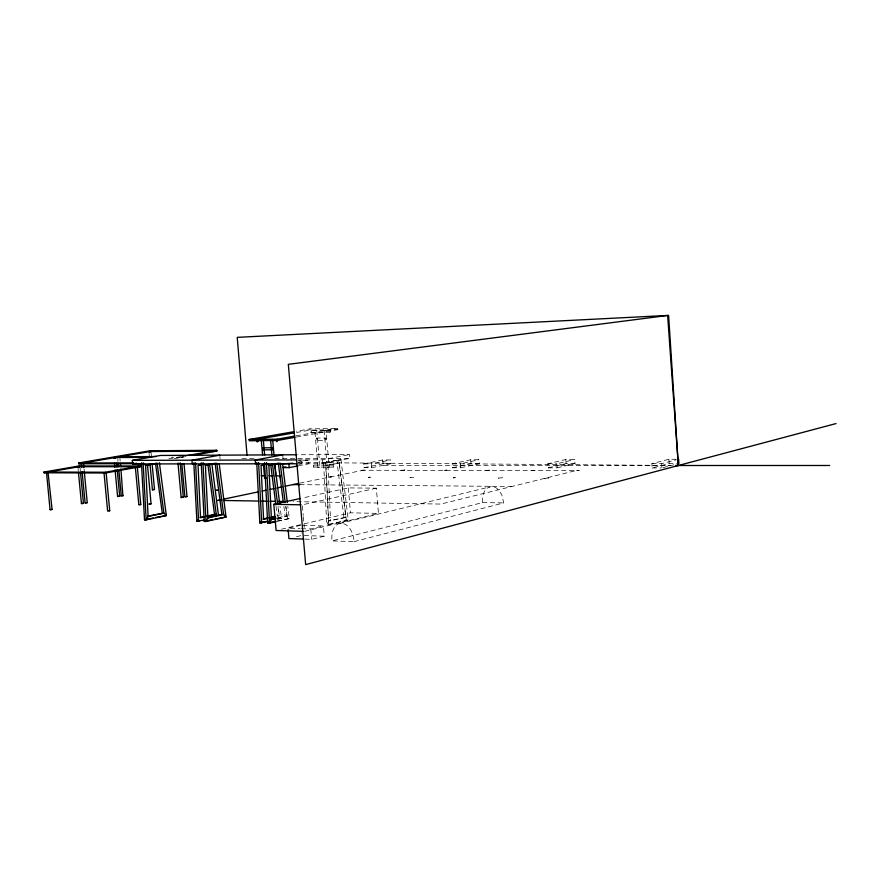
<?xml version="1.0" encoding="UTF-8"?>
<svg xmlns="http://www.w3.org/2000/svg" width="880" height="880" viewBox="0 0 880 880"><rect width="100%" height="100%" fill="white"/><g stroke="black" fill="none" stroke-linecap="round" stroke-linejoin="round"><path stroke-width="0.66" stroke-dasharray="4.4 3.3" d="M177.54 457.666L179.674 457.457L177.573 457.71M325.193 430.32L324.104 430.474L325.985 430.309L329.186 467.181L327.25 467.379L329.142 467.159M316.734 430.507L319.946 467.17L318.01 467.368L319.902 467.148M183.326 456.863L181.269 457.061L183.359 456.808M317.977 467.346L314.831 430.65L315.898 430.474M325.952 430.375L324.984 430.342M663.234 467.61L673.695 464.849M676.192 459.239L668.921 459.261L651.849 463.661L652.157 467.951L669.229 463.474L676.5 463.474M651.849 463.661L661.617 463.661L676.005 459.91M354.123 541.64L503.767 502.909L501.699 494.373L496.793 488.279A11.902 9.526 75.7 0 0 487.179 488.18C482.889 491.524 482.185 497.508 482.57 502.579L331.958 540.892C331.54 535.359 332.024 528.77 336.6 524.953A13.288 9.933 76.4 0 1 346.654 525.217C351.67 529.067 353.573 535.601 354.123 541.64L331.958 540.892M333.707 465.113L313.236 465.124L312.609 466.092L313.258 467.093L333.696 467.104C335.995 464.904 331.496 464.75 333.696 467.104M305.008 539.11L311.707 539.341L324.28 536.195L323.4 525.921L303.347 525.371M296.505 536.712L301.554 535.469L301.334 532.928M301.433 528.704L310.816 528.968L323.4 525.921M328.713 524.777L348.238 520.036L340.989 459.503L323.609 462.583L326.744 524.722L328.713 524.777L325.578 462.583L340.989 459.503M304.623 531.366L378.455 513.403L376.354 488.18L348.326 487.905L301.752 498.168M339.416 523.567L489.896 486.893M557.183 467.863L575.003 463.562L574.695 459.492L565.774 459.525L547.877 463.749L548.196 467.863L557.183 467.863L556.864 463.738L574.695 459.492M325.787 439.934C327.866 437.404 323.356 438.02 325.787 439.934C324.94 440.22 313.214 441.881 316.569 438.086L325.765 437.965M532.741 470.591L534.292 470.228L530.475 470.591M548.196 467.863L566.082 463.573L575.003 463.562M348.238 520.036L326.744 524.722L328.592 520.971L345.884 517.341L339.152 463.144L326.018 465.399L323.609 462.583L325.578 462.583M281.413 529.232L302.654 524.183M303.974 523.864L350.427 512.809L378.455 513.403M300.674 525.294L288.035 528.308L300.091 528.66M276.903 520.993L289.322 518.595L287.826 506.539M277.453 521.345L289.322 518.595L286.946 515.966L285.725 506.495M276.595 518.353L286.946 515.966L277.321 517.715M485.826 470.492L489.577 470.14L488.015 470.503M277.013 518.969L281.501 518.397L280.016 506.396M277.541 519.31L281.501 518.397M376.354 488.18L302.324 504.834L303.248 515.449M445.335 470.415L446.919 470.063L443.234 470.415M460.757 467.786L479.226 463.65L478.918 459.745L470.679 459.767L452.144 463.826L452.463 467.775L460.757 467.786L460.438 463.826L478.918 459.745M452.463 467.775L470.987 463.65L479.226 463.65M401.126 470.327L404.767 469.986L403.161 470.327M371.69 467.709L390.665 463.727L390.346 459.965L382.723 459.987L363.704 463.903L364.023 467.698L371.69 467.709L371.371 463.892L390.346 459.965M299.706 483.175L364.903 469.909L363.275 470.25M364.023 467.698L383.031 463.727L390.665 463.727M345.884 517.341L328.592 520.971L326.018 465.399L339.152 463.144M298.1 463.782L322.806 463.76L349.921 458.337L349.591 454.498L297.737 454.762M298.859 464.31L301.444 463.804L301.136 460.196L308.22 460.174L308.528 463.793L299.497 465.586M297.77 459.91L322.476 459.844L349.591 454.498M297.891 462.198L308.22 460.174M298.551 460.702L301.136 460.196M174.218 458.678L186.241 456.533M296.263 437.085L337.876 429.649L337.777 428.417L309.903 428.89L296.395 431.244M296.153 435.809L337.777 428.417M168.784 458.821L182.182 456.434L182.248 457.248L171.303 457.292M296.494 432.476L310.002 430.111L337.876 429.649M316.591 440.055L317.207 439.087L316.569 438.086M330 432.245L330.66 431.277L330.022 430.265L310.981 430.573L310.365 431.596L311.003 432.542L330.044 432.245L329.351 431.233L329.967 430.265M311.047 432.542L311.674 431.574L311.069 430.573M315.744 430.65L316.712 430.518L314.919 430.672M313.258 467.093L313.918 466.114L313.28 465.124M241.989 458.7L255.673 458.656M274.835 458.59L349.921 458.337M363.704 463.903L371.371 463.892M452.144 463.826L460.438 463.826M547.877 463.749L556.864 463.738M383.768 465.531L670.516 465.509M652.157 467.951L660.704 467.962M361.317 470.239L575.674 470.679L440.803 504.075L293.062 501.622M329.67 476.894L331.639 476.894L327.965 477.246M298.364 462.539L670.109 465.443M299.849 484.649L511.808 486.486M482.57 502.579L503.767 502.909M276.056 506.319L277.266 515.746L279.125 515.79L277.904 506.352M304.227 535.557L324.28 536.195M324.126 430.518L327.206 467.346M277.266 515.746L279.653 518.353L278.135 506.077M283.866 506.462L285.076 515.922M285.967 506.506L287.463 518.551M84.029 468.743L84.282 471.449M80.102 468.259L80.355 470.965M78.067 468.468L78.32 471.163M151.129 453.09L151.382 455.796M149.039 453.288L149.292 455.994M119.922 458.425L120.175 461.076M117.788 458.634L118.03 461.285M219.868 456.357L220.088 458.777M282.722 454.839L283.041 458.568M322.476 459.844L322.806 463.76M309.903 428.89L310.002 430.111M310.816 528.968L311.707 539.341M303.358 516.769L304.282 527.384M348.326 487.905L350.427 512.809M382.723 459.987L383.031 463.727M470.679 459.767L470.987 463.65M565.774 459.525L566.082 463.573M661.617 463.661L661.925 467.962M668.921 459.261L669.229 463.474M327.987 465.388L330.572 521.026M339.02 459.514L337.194 463.144L343.926 517.297L346.28 519.981L339.02 459.514M578.226 470.305L576.708 470.679L580.58 470.305L578.226 470.305M548.636 477.994L544.665 478.379L548.636 477.994M502.227 477.741L498.322 478.115L502.227 477.741M454.74 477.521L453.09 477.906L456.94 477.532L454.74 477.521M413.71 477.301L409.926 477.664L413.71 477.301M369.853 477.103L368.17 477.466L371.899 477.114L369.853 477.103"/><path stroke-width="1.32" d="M275.979 440.473L276.98 441.705L276.815 439.78M258.104 441.386L257.147 441.925L256.861 440.44M263.714 449.262L262.581 449.526L262.801 447.876L272.349 447.711L273.031 448.613L272.371 449.768L263.065 449.834M267.036 463.353L268.873 465.399L271.425 519.541L269.544 523.182L267.674 523.138L264.561 462.671M260.546 521.565L259.831 522.929L268.29 521.455M203.412 463.254L205.414 465.41L207.933 517.946L206.019 521.477L204.259 521.433L201.19 462.759M197.604 519.915L196.889 521.235L203.973 520.102M143.594 463.331L145.607 465.421L148.093 516.439L146.168 519.871L144.507 519.827L141.46 462.847M280.258 475.97L280.291 477.873M184.844 496.694L186.989 496.551L184.019 463.672M183.293 497.31L181.236 497.519L183.293 497.233L180.191 462.792M151.052 503.866L148.918 504.075L151.052 503.789L147.477 464.596M135.344 467.159L138.831 504.669L140.767 504.526L137.346 466.994M106.106 472.593L109.747 510.763L108.152 510.829M152.438 489.676L154.462 489.478L152.493 489.731M118.899 470.569L121.264 495.781L122.87 495.715L120.912 469.029M119.636 496.331L117.678 496.43L119.647 496.254M121.297 495.737L123.343 495.605M117.59 496.463L115.06 469.909M87.175 502.656L85.129 502.876L87.197 502.59M80.487 472.307L83.446 503.349L82.357 503.569L81.455 503.58L78.452 472.516M85.096 502.799L82.093 471.669M217.789 490.292L215.776 490.402L217.811 490.215M81.455 503.525L83.402 503.316M47.091 472.428L46.508 472.538L50.05 509.674L51.007 509.685L52.085 509.432L48.015 472.34M186.945 496.573L184.866 496.76L181.83 463.87M50.094 509.63L52.063 509.421M135.377 467.126L135.982 467.005M104.06 472.736L106.062 472.615L104.126 472.802M119.746 457.138L117.733 457.325L119.746 457.072M113.971 457.919L116.05 457.765L114.048 457.974M212.245 451.473L214.313 451.286L212.278 451.528M48.477 472.395L46.53 472.593M150.931 451.781L149.017 451.891L150.953 451.726M140.767 504.526L138.941 504.702M836 423.577L305.657 564.608L288.321 364.331L667.634 315.458L678.337 465.509L675.598 465.487M267.674 523.138L275.583 521.301M276.133 521.653L269.544 523.182L266.431 462.66M271.425 519.541L275.297 518.65M266.442 521.4L259.831 522.929L256.729 462.682M263.021 519.002L268.202 517.814M270.798 517.22L274.681 516.34M267.465 518.452L263.582 519.343L261.03 465.399L264.803 464.673M270.05 517.858L275.231 516.681M270.853 519.2L276.023 518.012M204.259 521.433L212.267 519.662M214.94 519.068L226.028 517.044L219.252 463.936M207.482 517.616L221.87 514.459L223.63 514.492L226.028 517.044L206.019 521.477L202.95 462.759M207.933 517.946L223.63 514.492L216.843 463.287L205.414 465.41M199.562 520.641L196.889 521.235L193.809 462.77M303.259 531.322L276.111 530.497L273.812 504.317L300.421 498.454M200.101 517.429L204.039 516.571M206.657 515.999L216.26 514.327L209.66 464.64M204.468 516.901L200.541 517.759L198.033 465.41L201.839 464.706M207.086 516.329L216.26 514.327M148.093 516.439L163.922 513.106L166.342 515.581L146.168 519.871L143.121 462.836M144.507 519.827L153.34 517.957M155.859 517.418L166.342 515.581L159.39 462.726M220.506 499.807L217.822 500.368L220.55 500.423M223.19 499.246L258.104 491.92M262.13 491.073L266.156 490.226M270.182 489.379L274.219 488.532M276.903 487.971L282.271 486.838M284.955 486.277L298.375 483.461M147.752 516.12L163.922 513.106L157.135 463.353L147.796 464.728M283.36 467.368L285.945 466.862M283.25 467.621L289.179 467.632L298.21 465.839M281.743 463.969L292.732 463.21M269.522 464.915L278.322 463.21L283.349 502.414M268.873 465.399L280.181 463.21L285.208 502.436M262.955 464.673L265.474 464.189M258.159 463.32L255.541 463.826L255.211 460.031L282.722 454.839M198.825 464.948L201.377 464.475M206.195 464.937L215.094 463.287L221.87 514.459M194.931 463.397L192.28 463.881L191.95 460.196L219.758 455.158M192.896 455.356L216.832 451.077L216.766 450.285L149.996 450.78L78.705 462.957L78.782 463.76L141.988 463.694M293.689 431.717L249.117 439.505L249.238 440.77L277.464 440.44L294.921 437.316M44 472.021L105.391 472.23L140.338 465.971L140.415 466.73L105.468 473.011L44.077 472.78L44 472.021L79.123 465.96L140.338 465.971M145.607 465.421L157.135 463.353M296.373 454.762L160.369 455.455L132.341 460.361L132.671 463.936L136.675 463.221M249.117 439.505L277.354 439.153L294.811 436.051M187.495 455.488L216.766 450.285M255.981 439.582L293.799 432.949M44.077 472.78L79.189 466.708L140.415 466.73M78.782 463.76L150.073 451.55L216.832 451.077M266.156 478.06L264.693 478.148L266.222 477.884M108.812 510.741L109.692 510.741M136.851 466.928L135.421 467.181M272.349 447.711L271.634 448.723L272.327 449.768M156.178 456.555L115.115 456.742L115.192 457.523L150.777 457.38M132.341 460.361L296.395 459.921M78.705 462.957L133.661 462.88M132.671 463.936L296.725 463.782M676.005 465.509L829.664 465.487M261.173 475.783L265.056 475.805M268.928 475.827L272.8 475.838M275.385 475.849L280.555 475.882M293.018 484.583L299.849 484.649M223.289 500.467L258.863 501.05M261.591 501.094L267.069 501.193M269.808 501.237L275.275 501.325M278.014 501.369L283.481 501.457M273.812 504.317L300.971 504.812M303.666 539.066L288.926 538.571L288.145 529.595M83.468 463.298L81.532 463.463L83.468 463.353L83.897 467.39M263.098 447.788L263.703 448.338M215.567 515.394L214.511 514.283L207.911 464.64M155.485 463.353L162.261 513.062M272.536 464.563L277.563 503.657M270.677 464.563L275.88 504.966M211.882 463.936L218.493 515.504M282.535 463.683L287.331 502.524M274.714 463.694L279.686 503.723M114.433 463.265L114.807 467.247M105.391 472.23L105.468 473.011M104.016 472.769L107.624 510.983M84.282 471.449L87.241 502.612M81.312 463.54L81.697 467.599M79.123 465.96L79.189 466.708M152.13 463.87L154.495 489.5M149.996 450.78L150.073 451.55M150.04 464.079L152.405 489.709M120.417 463.727L120.67 466.378M118.283 463.936L118.525 466.587M116.578 463.045L116.952 467.038M117.205 469.7L119.691 496.276M177.991 462.99L181.137 497.475M277.354 439.153L277.464 440.44M272.789 441.166L273.977 454.795M274.813 464.343L275.649 473.891M270.611 439.989L271.92 454.982M263.439 441.265L264.627 454.85M261.272 440.099L262.581 455.037M263.417 464.541L264.616 478.115M288.86 463.958L289.179 467.632M247.049 455.356L237.237 337.359L668.602 315.392L678.337 465.509M678.623 459.228L678.92 463.474M195.558 462.77L198.627 521.279M258.588 462.671L261.69 522.973M78.001 467.082L79.805 466.884L78.023 467.071"/></g></svg>
